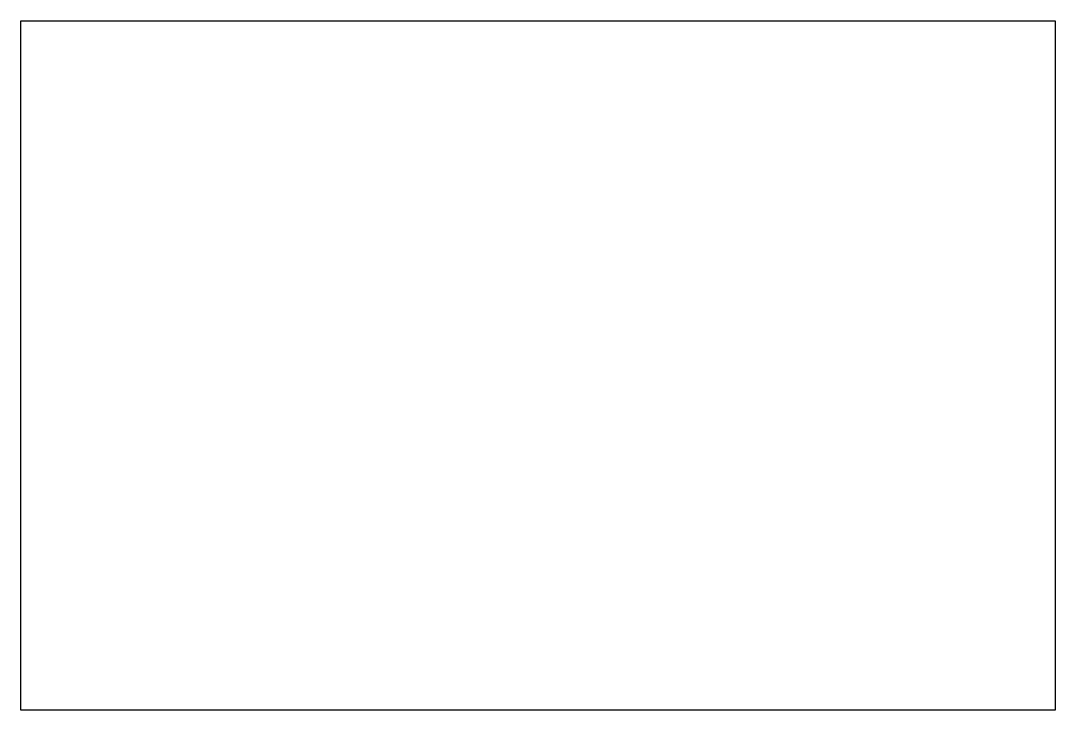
# Model space of a CAD drawing. Header units: millimetres. Extents: x 7.9 to 37.9, y 7 to 27.
import ezdxf

# ---------------------------------------------------------------- set-up
doc = ezdxf.new("R2010")
doc.units = ezdxf.units.MM
doc.layers.add('Ebene_1', color=7, linetype='CONTINUOUS')

msp = doc.modelspace()

# ---------------------------------------------------------------- linework, layer by layer
at = {"layer": 'Ebene_1', "color": 7}
msp.add_lwpolyline([(7.864566, 26.95129), (37.864566, 26.95129), (37.864566, 6.95129), (7.864566, 6.95129)], close=True, dxfattribs=at)

doc.saveas('drawing.dxf')
